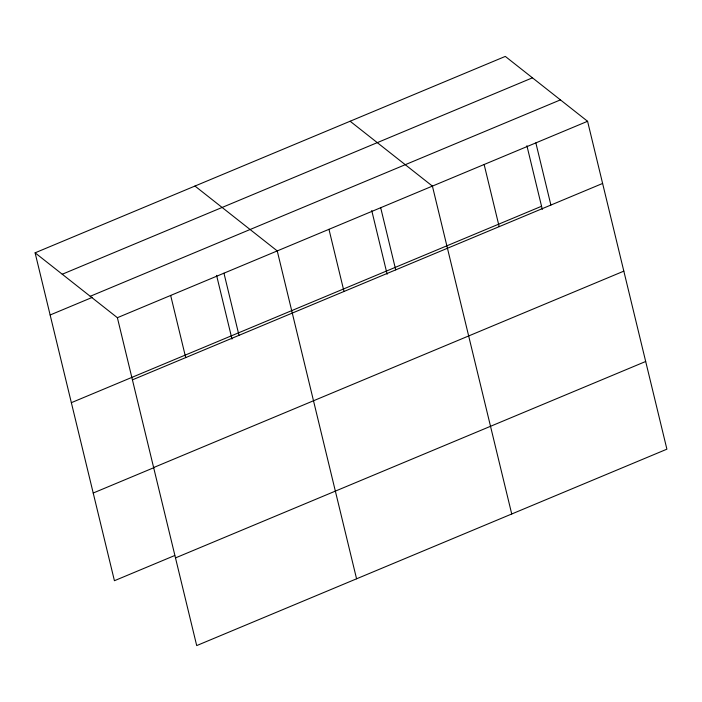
<?xml version="1.0" encoding="UTF-8"?>
<svg xmlns="http://www.w3.org/2000/svg" width="702" height="702" viewBox="0 0 702 702"><rect width="100%" height="100%" fill="white"/><g stroke="black" fill="none" stroke-linecap="round" stroke-linejoin="round"><path stroke-width="1.05" d="M35.1 252.825L505.3 56.414L587.574 121.288L666.9 449.175L196.7 645.586L117.383 317.699L35.1 252.825L114.426 580.712L174.754 555.51M62.25 274.236L532.449 77.825M90.225 296.297L560.424 99.877M50.14 314.987L92.366 297.35M117.383 317.699L587.574 121.288M71.35 402.676L541.549 206.265M132.415 379.861L602.614 183.45M153.633 467.55L623.832 271.139M93.208 493.023L154.545 467.4M175.491 557.897L645.682 361.486M350.131 121.235L432.414 186.109L511.732 513.987M194.963 186.048L277.246 250.921L356.572 578.808M535.854 142.892L550.894 205.054M526.904 145.718L542.313 209.415M484.134 164.496L499.175 226.658M380.686 207.713L395.726 269.875M371.735 210.539L387.144 274.236M328.966 229.317L344.006 291.479M223.956 273.183L238.996 335.345M216.576 275.351L231.985 339.048M170.665 295.445L185.705 357.608"/></g></svg>
